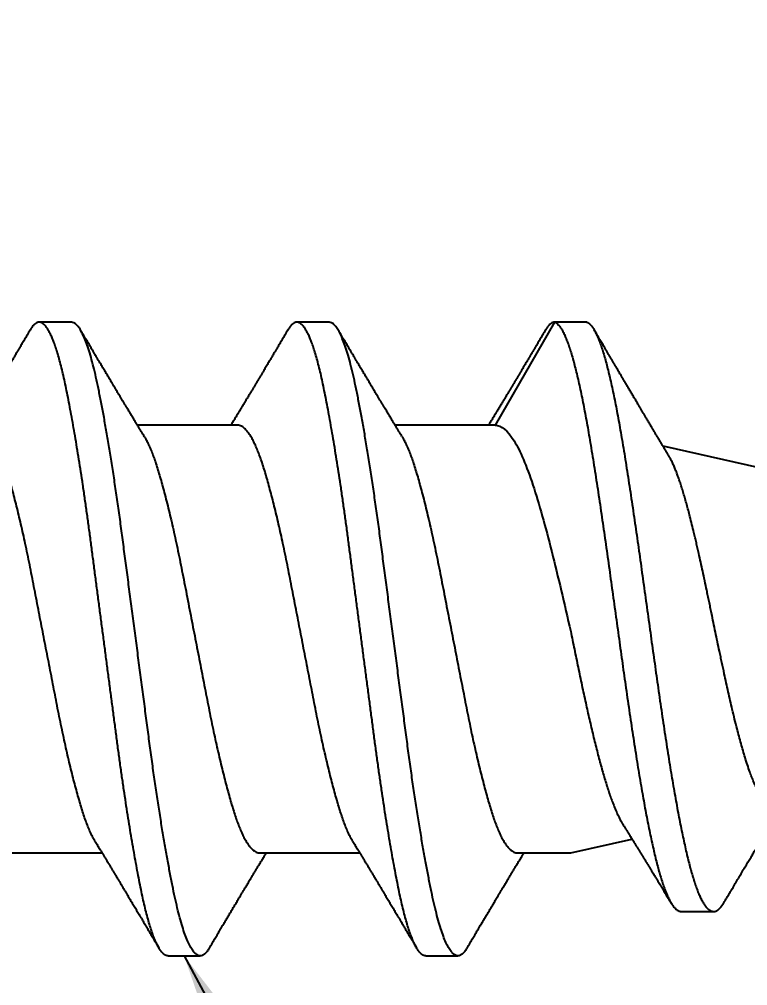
# Model space of a CAD drawing. Header units: inches. Extents: x 0.06 to 2.79, y 0.06 to 2.14.
# Drawn here: x 1.9231 to 2.1115, y 0.9445 to 1.1946 of the extents above; entities that cross this region are included whole.
import ezdxf

# ---------------------------------------------------------------- set-up
doc = ezdxf.new("R2010")
doc.units = ezdxf.units.IN
doc.header["$LTSCALE"] = 0.2599
doc.header["$MEASUREMENT"] = 0
doc.linetypes.add('SLD-Solid', pattern=[0])
doc.styles.add('SLDTEXTSTYLE0', font='ARIAL.TTF', dxfattribs={"width": 0.948})
doc.styles.get("Standard").update_dxf_attribs({"font": 'ARIAL.TTF'})
doc.dimstyles.new('SLDDIMSTYLE0', dxfattribs={"dimtxt": 0.031536, "dimasz": 0.031536, "dimexe": 0, "dimexo": 0.0625, "dimgap": 0.007884, "dimtad": 0, "dimtih": 1, "dimtoh": 1, "dimdec": 3, "dimrnd": 1e-09, "dimdsep": 46, "dimtxsty": 'SLDTEXTSTYLE0', "dimsah": 1, "dimcen": 0.09, "dimadec": 0, "dimazin": 2, "dimtfac": 1, "dimtdec": 3, "dimtofl": 0, "dimtmove": 0, "dimatfit": 3, "dimfxl": 1, "dimfrac": 2, "dimtolj": 1, "dimtzin": 12, "dimarcsym": 0})
doc.dimstyles.new('SLDDIMSTYLE1', dxfattribs={"dimtxt": 0.18, "dimasz": 0.031536, "dimexe": 0, "dimexo": 0.0625, "dimgap": 0, "dimtad": 0, "dimtih": 1, "dimtoh": 1, "dimdec": 0, "dimrnd": 1e-09, "dimzin": 0, "dimdsep": 46, "dimtxsty": 'STANDARD', "dimsah": 1, "dimcen": 0.09, "dimadec": 0, "dimazin": 0, "dimtfac": 0.031536, "dimtdec": 0, "dimtofl": 0, "dimtmove": 0, "dimatfit": 3, "dimfxl": 1, "dimfrac": 2, "dimtolj": 1, "dimtzin": 0, "dimarcsym": 0})

# ---------------------------------------------------------------- blocks, each defined once
blk = doc.blocks.new('_D_1')
at = {"color": 7, "linetype": 'SLD-Solid', "lineweight": 0}
for p, q in [((1.33834, 1.23267), (1.33834, 1.44149)), ((2.21334, 1.07077), (2.21334, 1.44149)), ((1.33834, 1.42525), (1.70492, 1.42525)), ((2.21334, 1.42525), (1.84691, 1.42525))]:
    blk.add_line(p, q, dxfattribs=at)
at = {"color": 7, "linetype": 'SLD-Solid', "lineweight": 18}
for points in [[(1.33834, 1.42525), (1.36988, 1.4204), (1.36988, 1.4301)], [(2.21334, 1.42525), (2.18181, 1.4301), (2.18181, 1.4204)]]:
    blk.add_solid(points, dxfattribs=at)
at = {"color": 7, "linetype": 'SLD-Solid', "lineweight": 18, "insert": (1.70492, 1.44291), "char_height": 0.032488, "attachment_point": 1, "style": 'SLDTEXTSTYLE0'}
blk.add_mtext('0.875in', dxfattribs=at)
blk = doc.blocks.new('_D_4')
at = {"color": 7, "linetype": 'SLD-Solid', "lineweight": 0}
for p, q in [((1.63034, 1.14867), (1.63034, 1.2919)), ((2.21334, 1.06667), (2.21334, 1.2919)), ((1.63034, 1.27565), (1.85084, 1.27565)), ((2.21334, 1.27565), (1.99282, 1.27565))]:
    blk.add_line(p, q, dxfattribs=at)
at = {"color": 7, "linetype": 'SLD-Solid', "lineweight": 18}
for points in [[(1.63034, 1.27565), (1.66188, 1.2708), (1.66188, 1.2805)], [(2.21334, 1.27565), (2.18181, 1.2805), (2.18181, 1.2708)]]:
    blk.add_solid(points, dxfattribs=at)
at = {"color": 7, "linetype": 'SLD-Solid', "lineweight": 18, "insert": (1.85084, 1.29332), "char_height": 0.032488, "attachment_point": 1, "style": 'SLDTEXTSTYLE0'}
blk.add_mtext('0.583in', dxfattribs=at)

msp = doc.modelspace()

# ---------------------------------------------------------------- linework, layer by layer
at = {"color": 7, "linetype": 'SLD-Solid', "lineweight": 25}
for p, q in [((2.06158, 1.11618), (2.04619, 1.08953)), ((2.06991, 1.11618), (2.06158, 1.11618)), ((1.97952, 1.08953), (1.95365, 1.08953)), ((2.04619, 1.08953), (2.02032, 1.08953)), ((2.11923, 1.07741), (2.08963, 1.08412)), ((2.06574, 0.97883), (2.08159, 0.98242)), ((1.91863, 0.97883), (1.9445, 0.97883)), ((1.9853, 0.97883), (2.01117, 0.97883)), ((2.05196, 0.97883), (2.06574, 0.97883)), ((2.09435, 0.96366), (2.10269, 0.96366))]:
    msp.add_line(p, q, dxfattribs=at)
for points, knots in [([(1.96158, 0.95218), (1.96157, 0.95218), (1.96141, 0.95216), (1.96109, 0.95226), (1.96062, 0.9525), (1.96014, 0.95293), (1.95965, 0.95353), (1.95916, 0.95431), (1.95865, 0.95526), (1.95815, 0.95639), (1.95764, 0.9577), (1.95714, 0.95917), (1.95664, 0.9608), (1.95615, 0.96258), (1.95566, 0.96451), (1.95518, 0.96657), (1.95471, 0.96877), (1.95423, 0.97111), (1.95375, 0.9736), (1.95326, 0.97621), (1.95277, 0.97894), (1.95228, 0.98177), (1.95178, 0.98472), (1.95128, 0.9878), (1.95078, 0.99099), (1.95028, 0.9943), (1.94978, 0.99768), (1.94929, 1.00113), (1.94881, 1.00463), (1.94833, 1.00818), (1.94786, 1.01178), (1.94738, 1.01543), (1.94689, 1.01914), (1.94639, 1.0229), (1.94589, 1.0267), (1.9454, 1.0305), (1.9449, 1.03428), (1.9444, 1.03805), (1.94391, 1.0418), (1.94341, 1.04555), (1.94292, 1.04929), (1.94243, 1.05301), (1.94195, 1.05667), (1.94148, 1.06027), (1.941, 1.06382), (1.94052, 1.06732), (1.94003, 1.07076), (1.93953, 1.07414), (1.93903, 1.07743), (1.93853, 1.08064), (1.93802, 1.08375), (1.93752, 1.08673), (1.93703, 1.08958), (1.93654, 1.09228), (1.93605, 1.09486), (1.93558, 1.09731), (1.9351, 1.09964), (1.93463, 1.10184), (1.93415, 1.1039), (1.93366, 1.10583), (1.93317, 1.10761), (1.93267, 1.10923), (1.93218, 1.11065), (1.93172, 1.11186), (1.93127, 1.11289), (1.93082, 1.11378), (1.93037, 1.11453), (1.92993, 1.11514), (1.9295, 1.11561), (1.92907, 1.11594), (1.92865, 1.11614), (1.92822, 1.11621), (1.92777, 1.11612), (1.92729, 1.11587), (1.9268, 1.11543), (1.92633, 1.11486), (1.92603, 1.11436), (1.92589, 1.11414)], [0, 0, 0, 0, 0.000401, 0.014001, 0.027443, 0.040955, 0.054524, 0.068135, 0.082051, 0.09598, 0.109907, 0.123814, 0.137688, 0.151511, 0.16527, 0.178919, 0.192494, 0.20613, 0.219847, 0.233631, 0.24722, 0.260845, 0.27449, 0.288142, 0.302063, 0.315959, 0.329814, 0.343614, 0.357344, 0.370988, 0.384601, 0.398271, 0.412017, 0.425823, 0.439676, 0.453559, 0.467209, 0.480858, 0.494493, 0.508097, 0.521933, 0.535707, 0.549405, 0.563017, 0.576663, 0.590394, 0.604196, 0.618022, 0.631889, 0.64578, 0.65968, 0.673572, 0.687195, 0.700782, 0.714317, 0.727788, 0.741452, 0.755057, 0.768738, 0.782498, 0.796323, 0.810197, 0.824106, 0.836476, 0.848849, 0.861215, 0.873563, 0.88588, 0.897939, 0.909948, 0.921899, 0.933683, 0.947281, 0.960966, 0.974723, 0.988539, 1, 1, 1, 1]), ([(1.93658, 1.11618), (1.93519, 1.11618), (1.93241, 1.11618), (1.92963, 1.11618), (1.92824, 1.11618)], [0, 0, 0, 0, 0.500017, 1, 1, 1, 1]), ([(1.97226, 0.95425), (1.97212, 0.954), (1.97175, 0.95337), (1.97116, 0.95273), (1.97052, 0.95227), (1.96989, 0.95213), (1.96926, 0.95229), (1.96861, 0.95277), (1.96795, 0.95355), (1.96729, 0.95464), (1.96662, 0.95605), (1.96595, 0.95775), (1.96528, 0.95974), (1.96463, 0.96202), (1.96398, 0.96455), (1.96334, 0.96733), (1.96272, 0.97035), (1.96207, 0.97363), (1.96142, 0.97715), (1.96075, 0.98091), (1.96009, 0.98488), (1.95942, 0.98905), (1.95875, 0.99338), (1.95809, 0.99785), (1.95744, 1.00244), (1.9568, 1.00712), (1.95618, 1.01189), (1.95554, 1.01676), (1.95488, 1.02173), (1.95422, 1.02677), (1.95355, 1.03184), (1.95288, 1.03694), (1.95221, 1.04201), (1.95155, 1.04705), (1.9509, 1.05201), (1.95026, 1.05687), (1.94963, 1.06163), (1.949, 1.06631), (1.94835, 1.07089), (1.94768, 1.07535), (1.94702, 1.07967), (1.94635, 1.08382), (1.94568, 1.08777), (1.94501, 1.09151), (1.94436, 1.09502), (1.94372, 1.09827), (1.94309, 1.10127), (1.94246, 1.10403), (1.94181, 1.10654), (1.94115, 1.10879), (1.94048, 1.11077), (1.93981, 1.11245), (1.93914, 1.11382), (1.93848, 1.11489), (1.93782, 1.11564), (1.93719, 1.1161), (1.93678, 1.11615), (1.93658, 1.11618)], [0, 0, 0, 0, 0.012321, 0.030661, 0.048888, 0.066968, 0.085059, 0.103295, 0.121642, 0.140064, 0.158525, 0.176988, 0.195417, 0.213775, 0.232027, 0.250139, 0.268203, 0.286413, 0.30474, 0.32315, 0.341606, 0.360072, 0.378511, 0.396886, 0.415161, 0.433303, 0.451352, 0.469535, 0.487842, 0.506238, 0.524688, 0.543155, 0.561602, 0.579992, 0.59829, 0.616461, 0.634507, 0.652661, 0.670946, 0.689328, 0.70777, 0.726237, 0.74469, 0.763095, 0.781414, 0.799613, 0.817669, 0.835793, 0.854055, 0.872421, 0.890854, 0.909318, 0.927777, 0.946194, 0.964533, 0.982759, 1, 1, 1, 1]), ([(2.02824, 0.95218), (2.02824, 0.95218), (2.02808, 0.95216), (2.02776, 0.95226), (2.02728, 0.9525), (2.0268, 0.95293), (2.02632, 0.95353), (2.02582, 0.95431), (2.02532, 0.95526), (2.02482, 0.95639), (2.02431, 0.9577), (2.02381, 0.95917), (2.02331, 0.9608), (2.02281, 0.96258), (2.02233, 0.96451), (2.02185, 0.96657), (2.02138, 0.96877), (2.0209, 0.97111), (2.02042, 0.9736), (2.01993, 0.97621), (2.01943, 0.97894), (2.01894, 0.98177), (2.01845, 0.98472), (2.01795, 0.9878), (2.01745, 0.99099), (2.01695, 0.9943), (2.01645, 0.99768), (2.01596, 1.00113), (2.01547, 1.00463), (2.015, 1.00818), (2.01452, 1.01178), (2.01404, 1.01543), (2.01356, 1.01914), (2.01306, 1.0229), (2.01256, 1.0267), (2.01206, 1.0305), (2.01156, 1.03428), (2.01107, 1.03805), (2.01058, 1.0418), (2.01008, 1.04555), (2.00959, 1.04929), (2.0091, 1.05301), (2.00862, 1.05667), (2.00815, 1.06027), (2.00767, 1.06382), (2.00719, 1.06732), (2.00669, 1.07076), (2.0062, 1.07414), (2.0057, 1.07743), (2.00519, 1.08064), (2.00469, 1.08375), (2.00419, 1.08673), (2.00369, 1.08958), (2.0032, 1.09228), (2.00272, 1.09486), (2.00224, 1.09731), (2.00177, 1.09964), (2.0013, 1.10184), (2.00082, 1.1039), (2.00033, 1.10583), (1.99983, 1.10761), (1.99933, 1.10923), (1.99885, 1.11065), (1.99838, 1.11186), (1.99793, 1.11289), (1.99749, 1.11378), (1.99704, 1.11453), (1.9966, 1.11514), (1.99617, 1.11561), (1.99574, 1.11594), (1.99532, 1.11614), (1.99489, 1.11621), (1.99444, 1.11612), (1.99396, 1.11587), (1.99347, 1.11543), (1.993, 1.11486), (1.9927, 1.11436), (1.99256, 1.11414)], [0, 0, 0, 0, 0.000401, 0.014001, 0.027443, 0.040955, 0.054524, 0.068135, 0.082051, 0.09598, 0.109907, 0.123814, 0.137688, 0.151511, 0.16527, 0.178919, 0.192494, 0.20613, 0.219847, 0.233631, 0.24722, 0.260845, 0.27449, 0.288142, 0.302063, 0.315959, 0.329814, 0.343614, 0.357344, 0.370988, 0.384601, 0.398271, 0.412017, 0.425823, 0.439676, 0.453559, 0.467209, 0.480858, 0.494493, 0.508097, 0.521933, 0.535707, 0.549405, 0.563017, 0.576663, 0.590394, 0.604196, 0.618023, 0.631889, 0.64578, 0.65968, 0.673572, 0.687195, 0.700782, 0.714317, 0.727788, 0.741452, 0.755057, 0.768738, 0.782498, 0.796323, 0.810197, 0.824106, 0.836476, 0.848849, 0.861215, 0.873563, 0.88588, 0.897939, 0.909948, 0.921899, 0.933683, 0.947281, 0.960966, 0.974723, 0.988539, 1, 1, 1, 1]), ([(2.00324, 1.11618), (2.00185, 1.11618), (1.99908, 1.11618), (1.9963, 1.11618), (1.99491, 1.11618)], [0, 0, 0, 0, 0.500008, 1, 1, 1, 1]), ([(2.03893, 0.95425), (2.03879, 0.95401), (2.03842, 0.95339), (2.03785, 0.95274), (2.0372, 0.95228), (2.03657, 0.95213), (2.03594, 0.95229), (2.03529, 0.95275), (2.03464, 0.95353), (2.03397, 0.95461), (2.0333, 0.95601), (2.03263, 0.95771), (2.03197, 0.95969), (2.03131, 0.96196), (2.03066, 0.96449), (2.03003, 0.96726), (2.0294, 0.97028), (2.02876, 0.97355), (2.0281, 0.97707), (2.02744, 0.98082), (2.02677, 0.98479), (2.0261, 0.98895), (2.02543, 0.99327), (2.02477, 0.99774), (2.02412, 1.00233), (2.02348, 1.00701), (2.02286, 1.01178), (2.02222, 1.01665), (2.02156, 1.02161), (2.0209, 1.02665), (2.02023, 1.03173), (2.01956, 1.03682), (2.0189, 1.0419), (2.01823, 1.04693), (2.01758, 1.05189), (2.01694, 1.05675), (2.01632, 1.06152), (2.01568, 1.0662), (2.01503, 1.07078), (2.01437, 1.07524), (2.0137, 1.07957), (2.01303, 1.08372), (2.01236, 1.08768), (2.0117, 1.09143), (2.01104, 1.09494), (2.0104, 1.0982), (2.00977, 1.10121), (2.00914, 1.10397), (2.00849, 1.10649), (2.00783, 1.10874), (2.00716, 1.11072), (2.0065, 1.11241), (2.00583, 1.11379), (2.00516, 1.11487), (2.0045, 1.11563), (2.00386, 1.1161), (2.00345, 1.11615), (2.00324, 1.11618)], [0, 0, 0, 0, 0.01189, 0.030232, 0.048462, 0.066546, 0.084633, 0.102866, 0.12121, 0.139631, 0.158092, 0.176555, 0.194985, 0.213346, 0.2316, 0.249716, 0.267777, 0.285984, 0.304309, 0.322717, 0.341173, 0.359639, 0.378078, 0.396455, 0.414734, 0.432879, 0.450926, 0.469106, 0.48741, 0.505805, 0.524254, 0.542721, 0.561169, 0.579561, 0.597862, 0.616036, 0.634082, 0.652233, 0.670516, 0.688895, 0.707337, 0.725803, 0.744257, 0.762663, 0.780985, 0.799187, 0.817245, 0.835365, 0.853625, 0.871988, 0.89042, 0.908884, 0.927344, 0.945762, 0.964103, 0.982332, 1, 1, 1, 1]), ([(2.06158, 1.11618), (2.06142, 1.11617), (2.0611, 1.11613), (2.06062, 1.11586), (2.06013, 1.11543), (2.05967, 1.11486), (2.05936, 1.11436), (2.05922, 1.11414)], [0, 0, 0, 0, 0.205039, 0.411393, 0.618849, 0.827183, 1, 1, 1, 1]), ([(2.06158, 1.11618), (2.06174, 1.11611), (2.06206, 1.11597), (2.06254, 1.11553), (2.06302, 1.11495), (2.06351, 1.11419), (2.06399, 1.11328), (2.06446, 1.11223), (2.06492, 1.11105), (2.06538, 1.10976), (2.06583, 1.10833), (2.06629, 1.10678), (2.06674, 1.10509), (2.0672, 1.10328), (2.06765, 1.10135), (2.06811, 1.0993), (2.06856, 1.09714), (2.06901, 1.09489), (2.06946, 1.09256), (2.06991, 1.09014), (2.07036, 1.08763), (2.07081, 1.08497), (2.07128, 1.08215), (2.07177, 1.07918), (2.07225, 1.07612), (2.07273, 1.07299), (2.07321, 1.06979), (2.07369, 1.06659), (2.07415, 1.06341), (2.0746, 1.06025), (2.07506, 1.05705), (2.07551, 1.05383), (2.07597, 1.05058), (2.07642, 1.04731), (2.07688, 1.04404), (2.07733, 1.04075), (2.07779, 1.03748), (2.07824, 1.03422), (2.07869, 1.031), (2.07913, 1.02782), (2.07958, 1.02466), (2.08004, 1.02145), (2.08051, 1.0182), (2.08099, 1.01491), (2.08147, 1.01167), (2.08196, 1.0085), (2.08244, 1.00539), (2.08291, 1.00241), (2.08337, 0.99957), (2.08383, 0.99685), (2.08428, 0.99422), (2.08474, 0.99167), (2.08519, 0.98922), (2.08565, 0.98685), (2.0861, 0.98459), (2.08656, 0.98242), (2.08701, 0.98036), (2.08746, 0.97842), (2.08791, 0.97659), (2.08836, 0.97489), (2.08881, 0.9733), (2.08926, 0.97179), (2.08973, 0.97036), (2.09022, 0.96904), (2.0907, 0.96787), (2.09118, 0.96683), (2.09166, 0.96594), (2.09214, 0.9652), (2.0926, 0.96462), (2.09305, 0.96418), (2.09351, 0.96387), (2.09394, 0.96369), (2.09422, 0.96367), (2.09435, 0.96367)], [0, 0, 0, 0, 0.015774, 0.031514, 0.047219, 0.062893, 0.078534, 0.094145, 0.108834, 0.123495, 0.138129, 0.152735, 0.167312, 0.181861, 0.196381, 0.210874, 0.22534, 0.239778, 0.253931, 0.268057, 0.282156, 0.296227, 0.311391, 0.326522, 0.341622, 0.356691, 0.371729, 0.386737, 0.400858, 0.414951, 0.429015, 0.443052, 0.457058, 0.471036, 0.484987, 0.498909, 0.512805, 0.526673, 0.540266, 0.553833, 0.567372, 0.580883, 0.595443, 0.609969, 0.624464, 0.638929, 0.653363, 0.667766, 0.681317, 0.69484, 0.708335, 0.721801, 0.735239, 0.748647, 0.762027, 0.775381, 0.788706, 0.802005, 0.815039, 0.828046, 0.841025, 0.853978, 0.867933, 0.881856, 0.895747, 0.909608, 0.923438, 0.937237, 0.950219, 0.963173, 0.976098, 0.988996, 1, 1, 1, 1]), ([(2.06991, 1.11618), (2.07007, 1.11611), (2.07039, 1.11597), (2.07087, 1.11553), (2.07136, 1.11495), (2.07184, 1.11419), (2.07232, 1.11328), (2.07279, 1.11223), (2.07326, 1.11105), (2.07371, 1.10976), (2.07417, 1.10833), (2.07462, 1.10678), (2.07508, 1.10509), (2.07553, 1.10328), (2.07599, 1.10135), (2.07644, 1.0993), (2.07689, 1.09714), (2.07735, 1.09489), (2.0778, 1.09256), (2.07824, 1.09014), (2.07869, 1.08763), (2.07915, 1.08497), (2.07962, 1.08215), (2.0801, 1.07918), (2.08058, 1.07612), (2.08106, 1.07299), (2.08155, 1.06979), (2.08202, 1.06659), (2.08248, 1.06341), (2.08294, 1.06025), (2.08339, 1.05705), (2.08385, 1.05383), (2.0843, 1.05058), (2.08476, 1.04731), (2.08521, 1.04404), (2.08566, 1.04075), (2.08612, 1.03748), (2.08657, 1.03422), (2.08702, 1.031), (2.08747, 1.02782), (2.08791, 1.02466), (2.08837, 1.02145), (2.08884, 1.0182), (2.08932, 1.01491), (2.08981, 1.01167), (2.09029, 1.0085), (2.09077, 1.00539), (2.09124, 1.00241), (2.09171, 0.99957), (2.09216, 0.99685), (2.09262, 0.99422), (2.09307, 0.99167), (2.09353, 0.98922), (2.09398, 0.98685), (2.09444, 0.98459), (2.09489, 0.98242), (2.09534, 0.98036), (2.0958, 0.97842), (2.09625, 0.97659), (2.09669, 0.97489), (2.09714, 0.9733), (2.0976, 0.97179), (2.09807, 0.97036), (2.09855, 0.96904), (2.09903, 0.96787), (2.09951, 0.96683), (2.1, 0.96594), (2.10047, 0.9652), (2.10093, 0.96462), (2.10139, 0.96418), (2.10184, 0.96387), (2.1023, 0.96369), (2.10277, 0.96364), (2.10326, 0.96374), (2.10377, 0.964), (2.10427, 0.96442), (2.10478, 0.96501), (2.10517, 0.96555), (2.1054, 0.96595), (2.10546, 0.96605)], [0, 0, 0, 0, 0.014635, 0.029238, 0.043809, 0.058351, 0.072863, 0.087346, 0.100974, 0.114577, 0.128154, 0.141705, 0.155229, 0.168727, 0.182199, 0.195645, 0.209066, 0.222461, 0.235593, 0.248698, 0.261779, 0.274834, 0.288903, 0.302941, 0.316951, 0.330931, 0.344884, 0.358807, 0.371908, 0.384983, 0.398032, 0.411055, 0.42405, 0.437019, 0.449962, 0.462879, 0.475771, 0.488637, 0.501249, 0.513836, 0.526397, 0.538933, 0.552441, 0.565918, 0.579367, 0.592786, 0.606178, 0.619541, 0.632113, 0.64466, 0.65718, 0.669674, 0.682141, 0.694581, 0.706995, 0.719384, 0.731747, 0.744085, 0.756178, 0.768245, 0.780288, 0.792305, 0.805252, 0.818169, 0.831058, 0.843917, 0.856748, 0.869551, 0.881595, 0.893614, 0.905606, 0.917572, 0.92951, 0.942803, 0.956064, 0.969293, 0.98249, 0.995656, 1, 1, 1, 1]), ([(1.92589, 1.11415), (1.92563, 1.11371), (1.92514, 1.11288), (1.92444, 1.1117), (1.92382, 1.11065), (1.92327, 1.10973), (1.9228, 1.10894), (1.92242, 1.10829), (1.92211, 1.10777), (1.92185, 1.10734), (1.92162, 1.10694), (1.92138, 1.10655), (1.92114, 1.10615), (1.92078, 1.10555), (1.92029, 1.10472), (1.91975, 1.10381), (1.91927, 1.10301), (1.91886, 1.10232), (1.91843, 1.1016), (1.91799, 1.10087), (1.91757, 1.10016), (1.91714, 1.09945), (1.91674, 1.09878), (1.91632, 1.09807), (1.91586, 1.0973), (1.91534, 1.09645), (1.9148, 1.09555), (1.91427, 1.09466), (1.91374, 1.09379), (1.9132, 1.09289), (1.91265, 1.09197), (1.91209, 1.09106), (1.91165, 1.09033), (1.91135, 1.08982), (1.91121, 1.08961), (1.91117, 1.08953)], [0, 0, 0, 0, 0.05305, 0.100838, 0.143372, 0.180661, 0.212713, 0.239532, 0.259992, 0.276265, 0.291991, 0.307989, 0.324258, 0.3408, 0.381429, 0.424602, 0.451547, 0.479516, 0.508512, 0.538531, 0.568781, 0.595676, 0.624426, 0.650807, 0.682027, 0.718069, 0.75501, 0.79127, 0.826847, 0.861606, 0.901268, 0.938803, 0.973183, 0.99097, 1, 1, 1, 1]), ([(1.95543, 1.08661), (1.95534, 1.08676), (1.95511, 1.08713), (1.95475, 1.08773), (1.95433, 1.08842), (1.9539, 1.08913), (1.95347, 1.08983), (1.95309, 1.09047), (1.95274, 1.09103), (1.95244, 1.09153), (1.95216, 1.092), (1.95189, 1.09244), (1.95161, 1.0929), (1.9513, 1.09342), (1.95094, 1.09402), (1.95054, 1.09468), (1.95013, 1.09536), (1.94974, 1.09601), (1.94937, 1.09663), (1.94902, 1.09721), (1.94869, 1.09776), (1.9484, 1.09825), (1.94812, 1.09871), (1.94785, 1.09917), (1.94754, 1.09968), (1.94712, 1.10038), (1.94661, 1.10123), (1.94603, 1.1022), (1.94547, 1.10315), (1.94498, 1.10397), (1.94457, 1.10466), (1.94425, 1.10519), (1.94397, 1.10567), (1.94373, 1.10607), (1.94353, 1.10639), (1.94337, 1.10667), (1.94319, 1.10696), (1.94297, 1.10734), (1.94266, 1.10786), (1.94226, 1.10853), (1.94177, 1.10936), (1.94119, 1.11034), (1.94052, 1.11147), (1.93975, 1.11276), (1.93921, 1.11367), (1.93893, 1.11415)], [0, 0, 0, 0, 0.0168909, 0.0403072, 0.0653913, 0.0921843, 0.1183895, 0.1416626, 0.161998, 0.1797917, 0.1966123, 0.2126184, 0.2281975, 0.2470623, 0.2687096, 0.2939174, 0.3190622, 0.3427628, 0.365017, 0.3864855, 0.4063155, 0.4243575, 0.4406075, 0.4558981, 0.4743875, 0.4966474, 0.5320566, 0.567321, 0.6017505, 0.6353429, 0.6567046, 0.6764742, 0.6936191, 0.7081371, 0.7200267, 0.7292862, 0.7382452, 0.7515837, 0.7704492, 0.7948453, 0.8247771, 0.8602505, 0.9012729, 0.9478528, 1, 1, 1, 1]), ([(1.99256, 1.11415), (1.9923, 1.11371), (1.99181, 1.11288), (1.99111, 1.1117), (1.99049, 1.11065), (1.98994, 1.10973), (1.98947, 1.10894), (1.98908, 1.10829), (1.98877, 1.10777), (1.98852, 1.10734), (1.98828, 1.10694), (1.98805, 1.10655), (1.98781, 1.10615), (1.98745, 1.10555), (1.98696, 1.10472), (1.98642, 1.10381), (1.98594, 1.10301), (1.98552, 1.10232), (1.9851, 1.1016), (1.98466, 1.10087), (1.98423, 1.10016), (1.98381, 1.09945), (1.98341, 1.09878), (1.98298, 1.09807), (1.98252, 1.0973), (1.98201, 1.09645), (1.98147, 1.09555), (1.98093, 1.09466), (1.98041, 1.09379), (1.97987, 1.09289), (1.97931, 1.09197), (1.97876, 1.09106), (1.97832, 1.09033), (1.97801, 1.08982), (1.97788, 1.08961), (1.97784, 1.08953)], [0, 0, 0, 0, 0.05305, 0.100838, 0.143372, 0.180661, 0.212713, 0.239532, 0.259992, 0.276265, 0.291991, 0.307989, 0.324258, 0.3408, 0.381429, 0.424602, 0.451547, 0.479516, 0.508512, 0.538531, 0.568781, 0.595676, 0.624426, 0.650807, 0.682027, 0.718069, 0.75501, 0.79127, 0.826847, 0.861606, 0.901268, 0.938803, 0.973183, 0.99097, 1, 1, 1, 1]), ([(2.0221, 1.08661), (2.022, 1.08676), (2.02178, 1.08713), (2.02141, 1.08773), (2.021, 1.08842), (2.02056, 1.08913), (2.02014, 1.08983), (2.01975, 1.09047), (2.01941, 1.09103), (2.01911, 1.09153), (2.01883, 1.092), (2.01856, 1.09244), (2.01828, 1.0929), (2.01797, 1.09342), (2.01761, 1.09402), (2.01721, 1.09468), (2.0168, 1.09536), (2.01641, 1.09601), (2.01604, 1.09663), (2.01569, 1.09721), (2.01536, 1.09776), (2.01506, 1.09825), (2.01479, 1.09871), (2.01451, 1.09917), (2.01421, 1.09968), (2.01379, 1.10038), (2.01328, 1.10123), (2.0127, 1.1022), (2.01213, 1.10315), (2.01164, 1.10397), (2.01123, 1.10466), (2.01091, 1.10519), (2.01063, 1.10567), (2.01039, 1.10607), (2.0102, 1.10639), (2.01003, 1.10667), (2.00986, 1.10696), (2.00964, 1.10734), (2.00933, 1.10786), (2.00893, 1.10853), (2.00844, 1.10936), (2.00785, 1.11034), (2.00718, 1.11147), (2.00642, 1.11276), (2.00588, 1.11367), (2.0056, 1.11415)], [0, 0, 0, 0, 0.016891, 0.040307, 0.065391, 0.092184, 0.118389, 0.141663, 0.161998, 0.179792, 0.196612, 0.212618, 0.228198, 0.247062, 0.26871, 0.293917, 0.319062, 0.342763, 0.365017, 0.386486, 0.406316, 0.424358, 0.440607, 0.455898, 0.474388, 0.496647, 0.532057, 0.567321, 0.60175, 0.635343, 0.656705, 0.676474, 0.693619, 0.708137, 0.720027, 0.729286, 0.738245, 0.751584, 0.770449, 0.794845, 0.824777, 0.860251, 0.901273, 0.947853, 1, 1, 1, 1]), ([(2.05922, 1.11415), (2.05897, 1.11371), (2.05847, 1.11288), (2.05778, 1.1117), (2.05715, 1.11065), (2.05661, 1.10973), (2.05614, 1.10894), (2.05575, 1.10829), (2.05544, 1.10777), (2.05518, 1.10734), (2.05495, 1.10694), (2.05471, 1.10655), (2.05448, 1.10615), (2.05412, 1.10555), (2.05363, 1.10472), (2.05308, 1.10381), (2.0526, 1.10301), (2.05219, 1.10232), (2.05176, 1.1016), (2.05133, 1.10087), (2.0509, 1.10016), (2.05048, 1.09945), (2.05007, 1.09878), (2.04965, 1.09807), (2.04919, 1.0973), (2.04868, 1.09645), (2.04814, 1.09555), (2.0476, 1.09466), (2.04708, 1.09379), (2.04653, 1.09289), (2.04598, 1.09197), (2.04543, 1.09106), (2.04498, 1.09033), (2.04468, 1.08982), (2.04455, 1.08961), (2.0445, 1.08953)], [0, 0, 0, 0, 0.0530502, 0.1008377, 0.143372, 0.1806613, 0.2127127, 0.2395322, 0.2599919, 0.2762646, 0.2919913, 0.3079891, 0.3242583, 0.3407999, 0.3814295, 0.4246015, 0.4515467, 0.4795164, 0.5085116, 0.5385312, 0.5687812, 0.5956759, 0.6244265, 0.6508074, 0.6820266, 0.7180691, 0.7550096, 0.7912702, 0.8268471, 0.8616063, 0.9012677, 0.938803, 0.973183, 0.9909696, 1, 1, 1, 1]), ([(2.09106, 1.08174), (2.091, 1.08183), (2.0908, 1.08217), (2.09046, 1.08273), (2.09008, 1.08336), (2.08978, 1.08386), (2.08954, 1.08426), (2.08935, 1.08459), (2.08905, 1.08507), (2.08865, 1.08575), (2.08816, 1.08656), (2.08769, 1.08735), (2.08722, 1.08813), (2.08673, 1.08896), (2.08622, 1.08982), (2.08571, 1.09067), (2.08524, 1.09146), (2.08482, 1.09217), (2.08444, 1.09281), (2.08407, 1.09343), (2.08364, 1.09415), (2.08314, 1.095), (2.08256, 1.09597), (2.082, 1.09692), (2.08146, 1.09783), (2.08095, 1.09869), (2.08045, 1.09955), (2.07994, 1.10041), (2.07944, 1.10125), (2.07901, 1.10198), (2.07865, 1.10259), (2.07836, 1.10308), (2.07807, 1.10357), (2.07774, 1.10414), (2.07736, 1.10478), (2.07695, 1.10547), (2.07655, 1.10616), (2.07615, 1.10683), (2.07576, 1.1075), (2.07537, 1.10815), (2.07497, 1.10884), (2.0745, 1.10963), (2.07395, 1.11058), (2.07329, 1.11169), (2.07257, 1.11292), (2.07207, 1.11378), (2.0718, 1.11423)], [0, 0, 0, 0, 0.00802, 0.031831, 0.051481, 0.066965, 0.078305, 0.087965, 0.097516, 0.123493, 0.150625, 0.172414, 0.196872, 0.222881, 0.249209, 0.275855, 0.301308, 0.32305, 0.341577, 0.360395, 0.380174, 0.408122, 0.438497, 0.470078, 0.496114, 0.522526, 0.548972, 0.575363, 0.6017, 0.626428, 0.64316, 0.657505, 0.6717, 0.688987, 0.709394, 0.731053, 0.752285, 0.773088, 0.793463, 0.813408, 0.83367, 0.856461, 0.88676, 0.92078, 0.958525, 1, 1, 1, 1]), ([(1.94274, 0.98175), (1.94269, 0.98182), (1.94244, 0.9822), (1.94201, 0.98304), (1.94142, 0.98426), (1.94084, 0.98564), (1.94028, 0.98712), (1.93974, 0.98871), (1.93922, 0.99038), (1.93868, 0.99218), (1.93813, 0.9941), (1.93758, 0.99613), (1.93702, 0.99827), (1.93646, 1.00052), (1.93589, 1.00289), (1.93531, 1.00539), (1.93473, 1.00801), (1.93415, 1.0107), (1.93358, 1.01344), (1.93302, 1.01623), (1.93248, 1.01902), (1.93193, 1.02182), (1.93139, 1.02462), (1.93083, 1.02746), (1.93028, 1.03033), (1.92971, 1.03321), (1.92915, 1.0361), (1.92859, 1.03898), (1.92802, 1.04188), (1.92745, 1.0448), (1.92689, 1.04772), (1.92633, 1.05058), (1.92578, 1.0534), (1.92521, 1.05616), (1.92465, 1.05884), (1.92409, 1.06142), (1.92353, 1.06389), (1.92296, 1.06628), (1.9224, 1.06859), (1.92184, 1.0708), (1.92128, 1.07291), (1.92073, 1.07491), (1.92018, 1.07682), (1.91964, 1.07862), (1.91908, 1.08033), (1.91852, 1.08191), (1.91795, 1.08336), (1.91737, 1.08467), (1.91678, 1.08583), (1.91621, 1.08682), (1.91563, 1.08766), (1.91506, 1.08835), (1.9145, 1.08888), (1.91394, 1.08926), (1.91339, 1.08949), (1.91303, 1.08952), (1.91286, 1.08953)], [0, 0, 0, 0, 0.004656, 0.024066, 0.04343, 0.06272, 0.081904, 0.100092, 0.118188, 0.136399, 0.154728, 0.173149, 0.191637, 0.210165, 0.228705, 0.248114, 0.267475, 0.28676, 0.305939, 0.324982, 0.343946, 0.362176, 0.38052, 0.398952, 0.417448, 0.435979, 0.45452, 0.473042, 0.49152, 0.5108, 0.529973, 0.549009, 0.567977, 0.587084, 0.606314, 0.624757, 0.643259, 0.661794, 0.680333, 0.698851, 0.71732, 0.735714, 0.754007, 0.773036, 0.792007, 0.811121, 0.830356, 0.849683, 0.869072, 0.887931, 0.90679, 0.925622, 0.944398, 0.96309, 0.981672, 1, 1, 1, 1]), ([(2.0094, 0.98175), (2.00936, 0.98182), (2.00911, 0.9822), (2.00867, 0.98304), (2.00809, 0.98426), (2.00751, 0.98564), (2.00695, 0.98712), (2.00641, 0.98871), (2.00588, 0.99038), (2.00535, 0.99218), (2.0048, 0.9941), (2.00425, 0.99613), (2.00369, 0.99827), (2.00313, 1.00052), (2.00256, 1.00289), (2.00198, 1.00539), (2.00139, 1.00801), (2.00082, 1.0107), (2.00025, 1.01344), (1.99969, 1.01623), (1.99915, 1.01902), (1.9986, 1.02182), (1.99805, 1.02462), (1.9975, 1.02746), (1.99694, 1.03033), (1.99638, 1.03321), (1.99582, 1.0361), (1.99526, 1.03898), (1.99469, 1.04188), (1.99412, 1.0448), (1.99355, 1.04772), (1.993, 1.05058), (1.99244, 1.0534), (1.99188, 1.05616), (1.99132, 1.05884), (1.99075, 1.06142), (1.99019, 1.06389), (1.98963, 1.06628), (1.98907, 1.06859), (1.98851, 1.0708), (1.98795, 1.07291), (1.9874, 1.07491), (1.98685, 1.07682), (1.9863, 1.07862), (1.98575, 1.08033), (1.98519, 1.08191), (1.98461, 1.08336), (1.98403, 1.08467), (1.98345, 1.08583), (1.98287, 1.08682), (1.9823, 1.08766), (1.98173, 1.08835), (1.98117, 1.08888), (1.98061, 1.08926), (1.98006, 1.08949), (1.9797, 1.08952), (1.97952, 1.08953)], [0, 0, 0, 0, 0.004656, 0.024066, 0.04343, 0.06272, 0.081904, 0.100092, 0.118188, 0.136399, 0.154728, 0.173149, 0.191637, 0.210165, 0.228705, 0.248114, 0.267475, 0.28676, 0.305939, 0.324982, 0.343946, 0.362176, 0.38052, 0.398952, 0.417448, 0.435979, 0.45452, 0.473042, 0.49152, 0.5108, 0.529973, 0.549009, 0.567977, 0.587084, 0.606314, 0.624757, 0.643259, 0.661794, 0.680333, 0.698851, 0.71732, 0.735714, 0.754007, 0.773036, 0.792007, 0.811121, 0.830356, 0.849683, 0.869072, 0.887931, 0.90679, 0.925622, 0.944398, 0.96309, 0.981672, 1, 1, 1, 1]), ([(2.04619, 1.08953), (2.04783, 1.08953), (2.04945, 1.08817), (2.05189, 1.08418), (2.0527, 1.08255), (2.05433, 1.07872), (2.05515, 1.07648), (2.05678, 1.07157), (2.05758, 1.0689), (2.05921, 1.06311), (2.06004, 1.05999), (2.06247, 1.05033), (2.0641, 1.04331), (2.06574, 1.03617)], [0, 0, 0, 0, 0.25, 0.25, 0.375, 0.375, 0.5, 0.5, 0.625, 0.625, 0.75, 0.75, 1, 1, 1, 1]), ([(1.95542, 1.0866), (1.95556, 1.08638), (1.95588, 1.08586), (1.95638, 1.08486), (1.95694, 1.08363), (1.95749, 1.08228), (1.95803, 1.0808), (1.95856, 1.07921), (1.95909, 1.0775), (1.95962, 1.07567), (1.96018, 1.07369), (1.96075, 1.07156), (1.96134, 1.06927), (1.96193, 1.06688), (1.96252, 1.06439), (1.9631, 1.06182), (1.9637, 1.05911), (1.96429, 1.05629), (1.96489, 1.05335), (1.96548, 1.05035), (1.96607, 1.0473), (1.96668, 1.04419), (1.96728, 1.0411), (1.96788, 1.03803), (1.96847, 1.035), (1.96906, 1.03197), (1.96965, 1.02895), (1.97023, 1.02595), (1.97081, 1.02297), (1.97139, 1.02003), (1.97195, 1.01714), (1.97251, 1.0143), (1.97308, 1.01152), (1.97366, 1.00882), (1.97424, 1.00619), (1.97482, 1.00363), (1.9754, 1.0012), (1.97597, 0.9989), (1.97653, 0.99673), (1.97709, 0.99466), (1.97763, 0.99271), (1.97817, 0.99088), (1.9787, 0.98917), (1.97923, 0.98758), (1.97978, 0.98608), (1.98034, 0.98468), (1.98093, 0.9834), (1.98151, 0.98227), (1.9821, 0.9813), (1.98269, 0.98048), (1.98327, 0.97983), (1.98383, 0.97935), (1.98438, 0.97903), (1.98487, 0.97885), (1.98517, 0.97885), (1.9853, 0.97885)], [0, 0, 0, 0, 0.013177, 0.031692, 0.050156, 0.06854, 0.086821, 0.104973, 0.123089, 0.141336, 0.159695, 0.179019, 0.198407, 0.217828, 0.23725, 0.256644, 0.275977, 0.296421, 0.316728, 0.336884, 0.357131, 0.377527, 0.398039, 0.417453, 0.436905, 0.456367, 0.475805, 0.49507, 0.514593, 0.534, 0.553261, 0.572513, 0.591914, 0.611083, 0.630338, 0.649648, 0.668982, 0.687519, 0.706022, 0.724467, 0.742827, 0.761076, 0.779192, 0.797343, 0.815623, 0.834884, 0.85423, 0.873631, 0.893056, 0.912473, 0.931851, 0.950285, 0.96863, 0.986861, 1, 1, 1, 1]), ([(2.02209, 1.0866), (2.02222, 1.08638), (2.02254, 1.08586), (2.02305, 1.08486), (2.0236, 1.08363), (2.02415, 1.08228), (2.0247, 1.0808), (2.02523, 1.07921), (2.02575, 1.0775), (2.02629, 1.07567), (2.02685, 1.07369), (2.02742, 1.07156), (2.028, 1.06927), (2.02859, 1.06688), (2.02918, 1.06439), (2.02977, 1.06182), (2.03036, 1.05911), (2.03096, 1.05629), (2.03156, 1.05335), (2.03215, 1.05035), (2.03274, 1.0473), (2.03335, 1.04419), (2.03395, 1.0411), (2.03455, 1.03803), (2.03514, 1.035), (2.03573, 1.03197), (2.03632, 1.02895), (2.0369, 1.02595), (2.03748, 1.02297), (2.03806, 1.02003), (2.03862, 1.01714), (2.03918, 1.0143), (2.03975, 1.01152), (2.04032, 1.00882), (2.0409, 1.00619), (2.04149, 1.00363), (2.04207, 1.0012), (2.04264, 0.9989), (2.0432, 0.99673), (2.04375, 0.99466), (2.0443, 0.99271), (2.04484, 0.99088), (2.04536, 0.98917), (2.04589, 0.98758), (2.04644, 0.98608), (2.04701, 0.98468), (2.04759, 0.9834), (2.04818, 0.98227), (2.04877, 0.9813), (2.04936, 0.98048), (2.04994, 0.97983), (2.0505, 0.97935), (2.05104, 0.97903), (2.05153, 0.97885), (2.05184, 0.97885), (2.05196, 0.97885)], [0, 0, 0, 0, 0.013177, 0.031692, 0.050156, 0.06854, 0.086821, 0.104973, 0.123089, 0.141336, 0.159695, 0.179019, 0.198407, 0.217828, 0.23725, 0.256644, 0.275977, 0.296421, 0.316728, 0.336884, 0.357131, 0.377527, 0.398039, 0.417453, 0.436905, 0.456367, 0.475805, 0.49507, 0.514593, 0.534, 0.553261, 0.572513, 0.591914, 0.611083, 0.630338, 0.649648, 0.668982, 0.687519, 0.706022, 0.724467, 0.742827, 0.761076, 0.779192, 0.797343, 0.815623, 0.834884, 0.85423, 0.873631, 0.893056, 0.912473, 0.931851, 0.950285, 0.96863, 0.986861, 1, 1, 1, 1]), ([(2.1189, 0.99089), (2.11884, 0.99087), (2.11857, 0.99079), (2.11809, 0.99082), (2.1175, 0.99098), (2.11695, 0.99129), (2.11643, 0.99169), (2.11591, 0.99222), (2.11536, 0.99292), (2.11478, 0.9938), (2.11419, 0.99485), (2.11364, 0.99598), (2.11312, 0.99715), (2.1126, 0.99843), (2.11205, 0.9999), (2.11147, 1.0016), (2.11088, 1.00343), (2.11033, 1.00528), (2.10981, 1.0071), (2.10929, 1.009), (2.10874, 1.0111), (2.10816, 1.01343), (2.10757, 1.01587), (2.10702, 1.01824), (2.1065, 1.02052), (2.10599, 1.02284), (2.10544, 1.02535), (2.10496, 1.02759), (2.10455, 1.02953), (2.10417, 1.03133), (2.10371, 1.03348), (2.1032, 1.03597), (2.10268, 1.03845), (2.10224, 1.04059), (2.10186, 1.0424), (2.10155, 1.04388), (2.10124, 1.04536), (2.10086, 1.04717), (2.10041, 1.04929), (2.09989, 1.0517), (2.09938, 1.05406), (2.09893, 1.05606), (2.09855, 1.05773), (2.09825, 1.05908), (2.09794, 1.06041), (2.09756, 1.06201), (2.09711, 1.06386), (2.09662, 1.06577), (2.09618, 1.06748), (2.09577, 1.06899), (2.09536, 1.07045), (2.09495, 1.07186), (2.09453, 1.07321), (2.09412, 1.0745), (2.0937, 1.07573), (2.09329, 1.07688), (2.09288, 1.07794), (2.09247, 1.07893), (2.09206, 1.07985), (2.09165, 1.08069), (2.09131, 1.08132), (2.09111, 1.08164), (2.09105, 1.08174)], [0, 0, 0, 0, 0.006404, 0.027299, 0.048275, 0.065929, 0.083632, 0.101106, 0.118627, 0.139858, 0.161172, 0.179111, 0.197099, 0.214843, 0.232634, 0.254193, 0.275836, 0.294052, 0.312319, 0.330327, 0.348384, 0.370263, 0.392229, 0.410715, 0.429253, 0.447542, 0.465879, 0.4881, 0.499255, 0.51041, 0.529185, 0.548011, 0.56658, 0.5852, 0.596482, 0.607765, 0.619091, 0.630418, 0.649482, 0.668598, 0.687442, 0.706337, 0.717787, 0.729237, 0.740731, 0.752226, 0.771573, 0.790973, 0.806218, 0.821489, 0.83688, 0.852297, 0.867903, 0.883536, 0.899294, 0.915079, 0.930541, 0.946029, 0.961639, 0.977275, 0.993103, 1, 1, 1, 1]), ([(2.06574, 1.03617), (2.0659, 1.0354), (2.06622, 1.03385), (2.06669, 1.03152), (2.06717, 1.02919), (2.06765, 1.02686), (2.06814, 1.02454), (2.06863, 1.02222), (2.06912, 1.01992), (2.06962, 1.01767), (2.0701, 1.01548), (2.07058, 1.01336), (2.07107, 1.01126), (2.07156, 1.0092), (2.07205, 1.00718), (2.07255, 1.00521), (2.07305, 1.00328), (2.07354, 1.00145), (2.07403, 0.99972), (2.07452, 0.99807), (2.075, 0.99649), (2.07549, 0.99497), (2.07599, 0.99352), (2.07649, 0.99214), (2.07699, 0.99084), (2.07752, 0.98955), (2.07809, 0.9883), (2.07862, 0.98727), (2.07903, 0.98653), (2.07925, 0.98619), (2.07934, 0.98604)], [0, 0, 0, 0, 0.035718, 0.071498, 0.107564, 0.143693, 0.180279, 0.216932, 0.253886, 0.290909, 0.326555, 0.362377, 0.398264, 0.43453, 0.470864, 0.507586, 0.544377, 0.58136, 0.616485, 0.651673, 0.68715, 0.72269, 0.758693, 0.794762, 0.831136, 0.86758, 0.910968, 0.954476, 0.980856, 1, 1, 1, 1]), ([(2.10546, 0.96604), (2.10561, 0.9663), (2.1059, 0.96679), (2.10631, 0.96748), (2.10667, 0.96809), (2.10697, 0.9686), (2.10721, 0.96901), (2.10741, 0.96934), (2.10763, 0.96972), (2.10793, 0.97023), (2.10832, 0.97088), (2.10873, 0.97157), (2.10912, 0.97223), (2.10948, 0.97283), (2.10984, 0.97345), (2.1102, 0.97406), (2.11057, 0.97468), (2.11091, 0.97524), (2.11125, 0.97581), (2.11169, 0.97655), (2.11224, 0.97749), (2.11291, 0.97861), (2.1136, 0.97977), (2.1143, 0.98093), (2.11496, 0.98204), (2.11553, 0.983), (2.11603, 0.98383), (2.11649, 0.98459), (2.11698, 0.98541), (2.11754, 0.98634), (2.1181, 0.98728), (2.11864, 0.98816), (2.11909, 0.98891), (2.1195, 0.98958), (2.11988, 0.99022), (2.12021, 0.99077), (2.12042, 0.99111), (2.1205, 0.99124)], [0, 0, 0, 0, 0.031269, 0.058548, 0.081843, 0.102975, 0.119236, 0.130731, 0.141986, 0.164101, 0.191621, 0.219614, 0.245873, 0.26984, 0.291519, 0.318555, 0.342698, 0.364937, 0.386131, 0.410438, 0.452814, 0.49769, 0.543852, 0.590998, 0.635463, 0.675763, 0.705103, 0.734535, 0.766429, 0.802816, 0.845161, 0.878733, 0.908508, 0.934999, 0.958826, 0.984841, 1, 1, 1, 1]), ([(2.07933, 0.98604), (2.07934, 0.98603), (2.07947, 0.98582), (2.07974, 0.9854), (2.08014, 0.98476), (2.08057, 0.98406), (2.08106, 0.98328), (2.08157, 0.98246), (2.08206, 0.98167), (2.0825, 0.98095), (2.08292, 0.98027), (2.08334, 0.97961), (2.08375, 0.97893), (2.08418, 0.97824), (2.08459, 0.97757), (2.08502, 0.97688), (2.08544, 0.97618), (2.08587, 0.97548), (2.08628, 0.97481), (2.08664, 0.97422), (2.08697, 0.97369), (2.08725, 0.97323), (2.08749, 0.97283), (2.08769, 0.9725), (2.08787, 0.97222), (2.08802, 0.97196), (2.08821, 0.97165), (2.08847, 0.97123), (2.08881, 0.97067), (2.08923, 0.96998), (2.08974, 0.96914), (2.09033, 0.96816), (2.09101, 0.96705), (2.09148, 0.96625), (2.09174, 0.96584)], [0, 0, 0, 0, 0.001318, 0.031762, 0.062909, 0.096862, 0.136171, 0.179328, 0.218768, 0.254192, 0.286257, 0.319518, 0.353353, 0.387148, 0.421739, 0.453328, 0.489407, 0.525117, 0.557898, 0.587743, 0.613294, 0.636082, 0.655795, 0.672414, 0.685937, 0.697181, 0.711011, 0.731684, 0.759209, 0.793593, 0.834849, 0.882991, 0.938034, 1, 1, 1, 1]), ([(1.94273, 0.98174), (1.94294, 0.9814), (1.94333, 0.98077), (1.94387, 0.97988), (1.94434, 0.9791), (1.94477, 0.97839), (1.94517, 0.97772), (1.94555, 0.97711), (1.94588, 0.97656), (1.94616, 0.9761), (1.94639, 0.97571), (1.94662, 0.97533), (1.9469, 0.97487), (1.94726, 0.97427), (1.94769, 0.97355), (1.94817, 0.97276), (1.94864, 0.97198), (1.94909, 0.97122), (1.94951, 0.97053), (1.94989, 0.96989), (1.9502, 0.96937), (1.95044, 0.96897), (1.95066, 0.96861), (1.95089, 0.96823), (1.95115, 0.96779), (1.95145, 0.96729), (1.95184, 0.96663), (1.95235, 0.96578), (1.95297, 0.96475), (1.95351, 0.96384), (1.95393, 0.96314), (1.95419, 0.96269), (1.95439, 0.96235), (1.95455, 0.9621), (1.95469, 0.96185), (1.95487, 0.96155), (1.95513, 0.96112), (1.95546, 0.96055), (1.95589, 0.95984), (1.95639, 0.95899), (1.95698, 0.95799), (1.95766, 0.95686), (1.95841, 0.95558), (1.95895, 0.95469), (1.95922, 0.95421)], [0, 0, 0, 0, 0.036953, 0.06933, 0.097171, 0.122634, 0.146866, 0.169864, 0.189882, 0.206707, 0.220234, 0.232762, 0.247939, 0.270706, 0.2976, 0.326764, 0.357484, 0.382715, 0.408909, 0.433495, 0.452371, 0.465164, 0.477148, 0.491154, 0.507184, 0.52524, 0.545183, 0.579389, 0.617029, 0.658109, 0.677803, 0.693945, 0.706334, 0.714968, 0.721765, 0.732709, 0.748236, 0.768346, 0.794335, 0.825362, 0.861436, 0.902561, 0.948746, 1, 1, 1, 1]), ([(2.0094, 0.98174), (2.00961, 0.9814), (2.00999, 0.98077), (2.01053, 0.97988), (2.01101, 0.9791), (2.01144, 0.97839), (2.01184, 0.97772), (2.01221, 0.97711), (2.01254, 0.97656), (2.01282, 0.9761), (2.01306, 0.97571), (2.01329, 0.97533), (2.01357, 0.97487), (2.01392, 0.97427), (2.01436, 0.97355), (2.01484, 0.97276), (2.01531, 0.97198), (2.01576, 0.97122), (2.01618, 0.97053), (2.01656, 0.96989), (2.01687, 0.96937), (2.01711, 0.96897), (2.01732, 0.96861), (2.01755, 0.96823), (2.01782, 0.96779), (2.01811, 0.96729), (2.01851, 0.96663), (2.01901, 0.96578), (2.01963, 0.96475), (2.02017, 0.96384), (2.02059, 0.96314), (2.02086, 0.96269), (2.02106, 0.96235), (2.02121, 0.9621), (2.02136, 0.96185), (2.02154, 0.96155), (2.02179, 0.96112), (2.02213, 0.96055), (2.02255, 0.95984), (2.02306, 0.95899), (2.02365, 0.95799), (2.02432, 0.95686), (2.02508, 0.95558), (2.02561, 0.95469), (2.02589, 0.95421)], [0, 0, 0, 0, 0.036953, 0.06933, 0.097171, 0.122634, 0.146866, 0.169864, 0.189882, 0.206707, 0.220234, 0.232762, 0.247939, 0.270706, 0.2976, 0.326764, 0.357484, 0.382715, 0.408909, 0.433495, 0.452371, 0.465164, 0.477148, 0.491154, 0.507184, 0.52524, 0.545183, 0.579389, 0.617029, 0.658109, 0.677803, 0.693945, 0.706334, 0.714968, 0.721765, 0.732709, 0.748236, 0.768346, 0.794335, 0.825362, 0.861436, 0.902561, 0.948746, 1, 1, 1, 1]), ([(1.97226, 0.95421), (1.97253, 0.95467), (1.97304, 0.95552), (1.97376, 0.95673), (1.97439, 0.9578), (1.97493, 0.95872), (1.97539, 0.95949), (1.97576, 0.96012), (1.97606, 0.96061), (1.97632, 0.96105), (1.97664, 0.9616), (1.97707, 0.96232), (1.97761, 0.96322), (1.97818, 0.96418), (1.97874, 0.96512), (1.97929, 0.96603), (1.9798, 0.96688), (1.98027, 0.96767), (1.9807, 0.9684), (1.98114, 0.96912), (1.9816, 0.96989), (1.98209, 0.97072), (1.9826, 0.97156), (1.98309, 0.97238), (1.98356, 0.97316), (1.98402, 0.97393), (1.98449, 0.9747), (1.98497, 0.9755), (1.98549, 0.97635), (1.98601, 0.97722), (1.98651, 0.97804), (1.98683, 0.97857), (1.98698, 0.97882), (1.98699, 0.97883)], [0, 0, 0, 0, 0.054957, 0.104018, 0.147193, 0.184489, 0.215914, 0.241068, 0.260569, 0.276573, 0.29367, 0.327292, 0.364705, 0.403631, 0.443362, 0.479512, 0.5148, 0.546907, 0.575812, 0.603555, 0.634994, 0.669966, 0.704381, 0.737679, 0.769393, 0.800451, 0.830994, 0.863152, 0.89832, 0.935534, 0.969238, 0.998925, 1, 1, 1, 1]), ([(2.03893, 0.95421), (2.0392, 0.95467), (2.0397, 0.95552), (2.04042, 0.95673), (2.04105, 0.9578), (2.0416, 0.95872), (2.04206, 0.95949), (2.04243, 0.96012), (2.04273, 0.96061), (2.04298, 0.96105), (2.04331, 0.9616), (2.04374, 0.96232), (2.04428, 0.96322), (2.04485, 0.96418), (2.04541, 0.96512), (2.04595, 0.96603), (2.04646, 0.96688), (2.04693, 0.96767), (2.04737, 0.9684), (2.0478, 0.96912), (2.04827, 0.96989), (2.04876, 0.97072), (2.04927, 0.97156), (2.04976, 0.97238), (2.05023, 0.97316), (2.05069, 0.97393), (2.05115, 0.9747), (2.05164, 0.9755), (2.05215, 0.97635), (2.05268, 0.97722), (2.05318, 0.97804), (2.05349, 0.97857), (2.05365, 0.97882), (2.05365, 0.97883)], [0, 0, 0, 0, 0.054957, 0.104018, 0.147193, 0.184489, 0.215914, 0.241068, 0.260569, 0.276573, 0.29367, 0.327292, 0.364705, 0.403631, 0.443362, 0.479512, 0.5148, 0.546907, 0.575812, 0.603555, 0.634994, 0.669966, 0.704381, 0.737679, 0.769393, 0.800451, 0.830994, 0.863152, 0.89832, 0.935534, 0.969238, 0.998925, 1, 1, 1, 1]), ([(1.96158, 0.95218), (1.96297, 0.95218), (1.96574, 0.95218), (1.96852, 0.95218), (1.96991, 0.95218)], [0, 0, 0, 0, 0.500018, 1, 1, 1, 1]), ([(2.02824, 0.95218), (2.02963, 0.95218), (2.03241, 0.95218), (2.03519, 0.95218), (2.03658, 0.95218)], [0, 0, 0, 0, 0.500022, 1, 1, 1, 1])]:
    msp.add_open_spline(points, degree=3, knots=knots, dxfattribs=at)

# ---------------------------------------------------------------- dimensions: what is measured, and where the dimension line sits
at = {"color": 7, "linetype": 'SLD-Solid', "lineweight": 18}
for base, p1, p2, picture, middle in [((2.21334, 1.42525), (1.33834, 1.20018), (2.21334, 1.03828), '_D_1', (1.77592, 1.42525)), ((2.21334, 1.27565), (1.63034, 1.11618), (2.21334, 1.03418), '_D_4', (1.92183, 1.27565))]:
    dim = msp.add_linear_dim(base=base, p1=p1, p2=p2, dimstyle='SLDDIMSTYLE0', dxfattribs=at)
    dim.commit()
    dim.dimension.update_dxf_attribs({"geometry": picture, "text_midpoint": middle, "dimtype": 160})

# ---------------------------------------------------------------- leaders
at = {"color": 7, "linetype": 'Continuous', "lineweight": 0}
msp.add_leader([(1.96574, 0.95218), (2.07609, 0.74759), (2.10858, 0.74759)], dimstyle='SLDDIMSTYLE1', dxfattribs=at)

doc.saveas('drawing.dxf')
